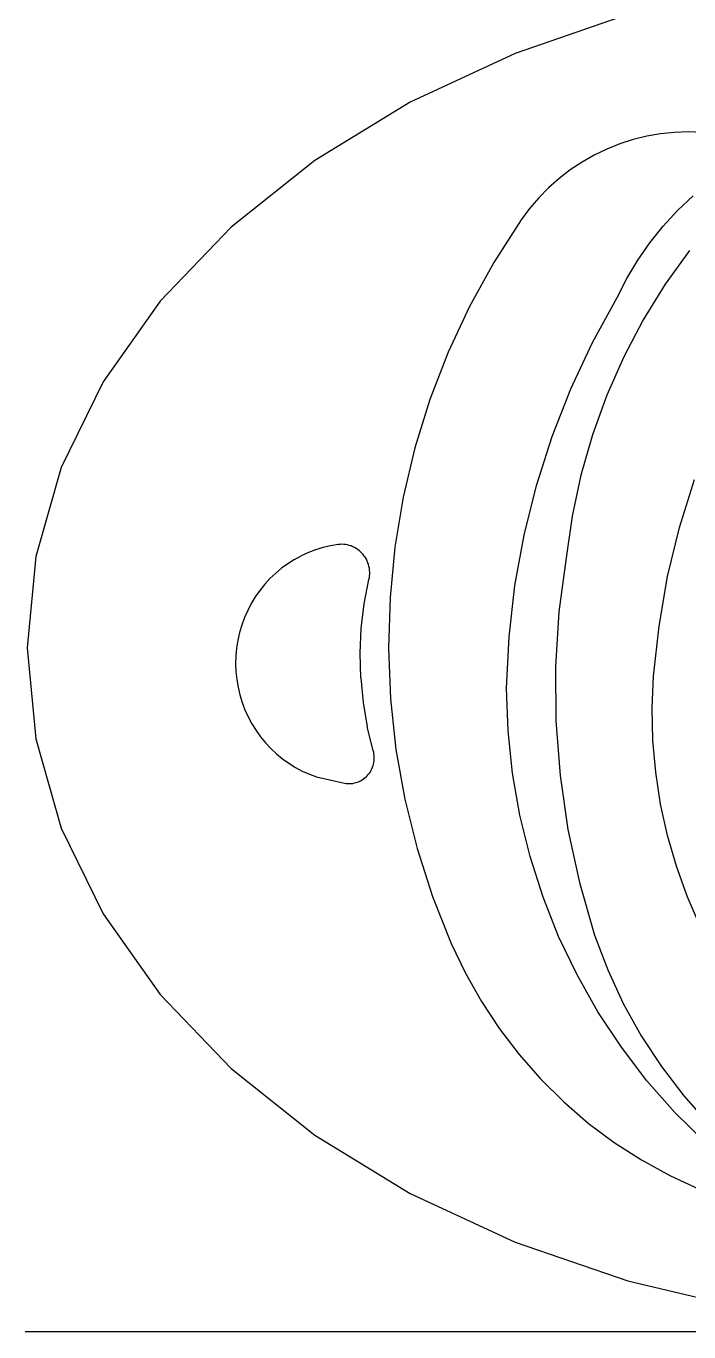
# Model space of a CAD drawing. Extents: x 396092 to 455492, y 17293 to 132793.
# Drawn here: x 413589.6 to 413657.4, y 60901 to 61034.6 of the extents above; entities that cross this region are included whole.
import ezdxf

# ---------------------------------------------------------------- set-up
doc = ezdxf.new("R2010")
doc.units = 0
doc.header["$LTSCALE"] = 1000
doc.header["$MEASUREMENT"] = 0
doc.layers.add('MU', color=34, linetype='Continuous')

msp = doc.modelspace()

# ---------------------------------------------------------------- linework, layer by layer
at = {"layer": 'MU', "color": 37}
for p, q in [((413651.13, 61035.75), (413639.6, 61031.78)), ((413639.6, 61031.78), (413628.88, 61026.78)), ((413628.88, 61026.78), (413619.15, 61020.83)), ((413651.67, 61022.96), (413650.31, 61022.52)), ((413653.06, 61023.3), (413651.67, 61022.96)), ((413654.47, 61023.55), (413653.06, 61023.3)), ((413655.89, 61023.69), (413654.47, 61023.55)), ((413657.31, 61023.74), (413655.89, 61023.69)), ((413658.74, 61023.69), (413657.31, 61023.74)), ((413648.98, 61021.98), (413647.69, 61021.36)), ((413650.31, 61022.52), (413648.98, 61021.98)), ((413619.15, 61020.83), (413610.58, 61014.01)), ((413646.45, 61020.65), (413645.25, 61019.85)), ((413647.69, 61021.36), (413646.45, 61020.65)), ((413644.11, 61018.97), (413643.03, 61018.01)), ((413645.25, 61019.85), (413644.11, 61018.97)), ((413643.03, 61018.01), (413642.02, 61016.98)), ((413642.02, 61016.98), (413641.08, 61015.89)), ((413656.22, 61015.7), (413657.8, 61017.19)), ((413641.08, 61015.89), (413640.22, 61014.73)), ((413654.74, 61014.1), (413656.22, 61015.7)), ((413610.58, 61014.01), (413603.31, 61006.42)), ((413640.22, 61014.73), (413637.42, 61010.39)), ((413653.38, 61012.4), (413654.74, 61014.1)), ((413652.14, 61010.61), (413653.38, 61012.4)), ((413657.43, 61011.62), (413654.95, 61008.15)), ((413637.42, 61010.39), (413634.93, 61005.87)), ((413651.02, 61008.74), (413652.14, 61010.61)), ((413650.03, 61006.79), (413651.02, 61008.74)), ((413654.95, 61008.15), (413652.7, 61004.5)), ((413603.31, 61006.42), (413597.48, 60998.18)), ((413634.93, 61005.87), (413632.75, 61001.19)), ((413647.51, 61002.2), (413650.03, 61006.79)), ((413652.7, 61004.5), (413650.71, 61000.71)), ((413645.29, 60997.46), (413647.51, 61002.2)), ((413632.75, 61001.19), (413630.89, 60996.36)), ((413650.71, 61000.71), (413648.98, 60996.79)), ((413597.48, 60998.18), (413593.21, 60989.41)), ((413630.89, 60996.36), (413629.36, 60991.41)), ((413643.38, 60992.58), (413645.29, 60997.46)), ((413648.98, 60996.79), (413647.52, 60992.75)), ((413641.79, 60987.57), (413643.38, 60992.58)), ((413647.52, 60992.75), (413646.34, 60988.62)), ((413629.36, 60991.41), (413628.17, 60986.37)), ((413593.21, 60989.41), (413590.61, 60980.28)), ((413646.34, 60988.62), (413645.43, 60984.42)), ((413640.52, 60982.48), (413641.79, 60987.57)), ((413656.41, 60983.26), (413657.94, 60988.17)), ((413628.17, 60986.37), (413627.32, 60981.25)), ((413645.43, 60984.42), (413644.82, 60980.16)), ((413655.2, 60978.25), (413656.41, 60983.26)), ((413621.52, 60981.52), (413620.74, 60981.39)), ((413621.71, 60981.53), (413621.52, 60981.52)), ((413621.9, 60981.54), (413621.71, 60981.53)), ((413622.09, 60981.53), (413621.9, 60981.54)), ((413622.28, 60981.51), (413622.09, 60981.53)), ((413622.47, 60981.48), (413622.28, 60981.51)), ((413639.59, 60977.31), (413640.52, 60982.48)), ((413590.61, 60980.28), (413589.73, 60970.95)), ((413617.06, 60979.99), (413617.75, 60980.37)), ((413618.47, 60980.7), (413617.75, 60980.37)), ((413619.21, 60980.98), (413618.47, 60980.7)), ((413619.97, 60981.21), (413619.21, 60980.98)), ((413620.74, 60981.39), (413619.97, 60981.21)), ((413622.65, 60981.43), (413622.47, 60981.48)), ((413622.84, 60981.37), (413622.65, 60981.43)), ((413623.01, 60981.3), (413622.84, 60981.37)), ((413623.19, 60981.22), (413623.01, 60981.3)), ((413623.35, 60981.12), (413623.19, 60981.22)), ((413623.51, 60981.02), (413623.35, 60981.12)), ((413623.67, 60980.9), (413623.51, 60981.02)), ((413623.81, 60980.77), (413623.67, 60980.9)), ((413623.95, 60980.64), (413623.81, 60980.77)), ((413624.08, 60980.49), (413623.95, 60980.64)), ((413624.19, 60980.34), (413624.08, 60980.49)), ((413624.3, 60980.18), (413624.19, 60980.34)), ((413624.4, 60980.01), (413624.3, 60980.18)), ((413627.32, 60981.25), (413626.82, 60976.09)), ((413644.82, 60980.16), (413644.09, 60974.63)), ((413615.74, 60979.1), (413615.13, 60978.59)), ((413616.38, 60979.56), (413615.74, 60979.1)), ((413617.06, 60979.99), (413616.38, 60979.56)), ((413624.48, 60979.83), (413624.4, 60980.01)), ((413624.56, 60979.65), (413624.48, 60979.83)), ((413624.62, 60979.47), (413624.56, 60979.65)), ((413624.67, 60979.28), (413624.62, 60979.47)), ((413624.71, 60979.09), (413624.67, 60979.28)), ((413624.73, 60978.9), (413624.71, 60979.09)), ((413624.75, 60978.7), (413624.73, 60978.9)), ((413614.55, 60978.03), (413614.01, 60977.45)), ((413615.13, 60978.59), (413614.55, 60978.03)), ((413624.18, 60975.45), (413624.67, 60977.93)), ((413624.67, 60977.93), (413624.71, 60978.12)), ((413624.71, 60978.12), (413624.73, 60978.31)), ((413624.73, 60978.31), (413624.75, 60978.51)), ((413624.75, 60978.51), (413624.75, 60978.7)), ((413654.32, 60973.18), (413655.2, 60978.25)), ((413613.05, 60976.17), (413612.64, 60975.48)), ((413613.51, 60976.82), (413613.05, 60976.17)), ((413614.01, 60977.45), (413613.51, 60976.82)), ((413638.99, 60972.08), (413639.59, 60977.31)), ((413612.64, 60975.48), (413612.27, 60974.77)), ((413623.88, 60972.94), (413624.18, 60975.45)), ((413626.82, 60976.09), (413626.67, 60970.9)), ((413611.94, 60974.04), (413611.66, 60973.28)), ((413612.27, 60974.77), (413611.94, 60974.04)), ((413644.09, 60974.63), (413643.74, 60969.05)), ((413611.44, 60972.51), (413611.26, 60971.72)), ((413611.66, 60973.28), (413611.44, 60972.51)), ((413623.76, 60970.41), (413623.88, 60972.94)), ((413653.77, 60968.05), (413654.32, 60973.18)), ((413589.73, 60970.95), (413590.61, 60961.62)), ((413611.14, 60970.93), (413611.06, 60970.13)), ((413611.26, 60971.72), (413611.14, 60970.93)), ((413626.67, 60970.9), (413626.88, 60965.72)), ((413638.73, 60966.83), (413638.99, 60972.08)), ((413611.06, 60970.13), (413611.04, 60969.32)), ((413623.82, 60967.89), (413623.76, 60970.41)), ((413611.04, 60969.32), (413611.07, 60968.51)), ((413611.07, 60968.51), (413611.15, 60967.71)), ((413643.74, 60969.05), (413643.78, 60963.47)), ((413611.15, 60967.71), (413611.28, 60966.92)), ((413611.28, 60966.92), (413611.47, 60966.13)), ((413623.82, 60967.89), (413624.07, 60965.37)), ((413638.89, 60962.47), (413638.73, 60966.83)), ((413653.63, 60964.77), (413653.77, 60968.05)), ((413611.47, 60966.13), (413611.7, 60965.36)), ((413626.88, 60965.72), (413627.43, 60960.56)), ((413611.7, 60965.36), (413611.98, 60964.61)), ((413611.98, 60964.61), (413612.32, 60963.88)), ((413624.07, 60965.37), (413624.5, 60962.88)), ((413653.7, 60961.48), (413653.63, 60964.77)), ((413612.32, 60963.88), (413612.69, 60963.17)), ((413612.69, 60963.17), (413613.12, 60962.49)), ((413625.11, 60960.43), (413624.5, 60962.88)), ((413643.78, 60963.47), (413644.2, 60957.9)), ((413590.61, 60961.62), (413593.21, 60952.49)), ((413613.12, 60962.49), (413613.58, 60961.84)), ((413613.58, 60961.84), (413614.09, 60961.22)), ((413639.34, 60958.13), (413638.89, 60962.47)), ((413653.99, 60958.21), (413653.7, 60961.48)), ((413614.09, 60961.22), (413614.63, 60960.64)), ((413614.63, 60960.64), (413615.22, 60960.09)), ((413625.15, 60960.27), (413625.11, 60960.43)), ((413625.18, 60960.1), (413625.15, 60960.27)), ((413627.43, 60960.56), (413628.33, 60955.45)), ((413615.22, 60960.09), (413615.83, 60959.59)), ((413615.83, 60959.59), (413616.48, 60959.13)), ((413616.48, 60959.13), (413617.15, 60958.71)), ((413625.04, 60958.73), (413625.09, 60958.9)), ((413625.09, 60958.9), (413625.14, 60959.06)), ((413625.14, 60959.06), (413625.17, 60959.23)), ((413625.17, 60959.23), (413625.2, 60959.4)), ((413625.2, 60959.92), (413625.18, 60960.1)), ((413625.21, 60959.75), (413625.2, 60959.92)), ((413625.2, 60959.4), (413625.21, 60959.58)), ((413625.21, 60959.58), (413625.21, 60959.75)), ((413617.15, 60958.71), (413617.85, 60958.34)), ((413617.85, 60958.34), (413618.58, 60958.02)), ((413618.58, 60958.02), (413619.32, 60957.74)), ((413619.32, 60957.74), (413622.16, 60957.1)), ((413623.96, 60957.43), (413624.1, 60957.53)), ((413624.1, 60957.53), (413624.24, 60957.63)), ((413624.24, 60957.63), (413624.37, 60957.74)), ((413624.37, 60957.74), (413624.49, 60957.86)), ((413624.49, 60957.86), (413624.6, 60957.99)), ((413624.6, 60957.99), (413624.71, 60958.13)), ((413624.71, 60958.13), (413624.81, 60958.27)), ((413624.81, 60958.27), (413624.89, 60958.42)), ((413624.89, 60958.42), (413624.97, 60958.57)), ((413624.97, 60958.57), (413625.04, 60958.73)), ((413640.09, 60953.83), (413639.34, 60958.13)), ((413644.2, 60957.9), (413645.01, 60952.37)), ((413654.48, 60954.96), (413653.99, 60958.21)), ((413622.16, 60957.1), (413622.33, 60957.08)), ((413622.33, 60957.08), (413622.5, 60957.06)), ((413622.5, 60957.06), (413622.67, 60957.06)), ((413622.67, 60957.06), (413622.84, 60957.07)), ((413622.84, 60957.07), (413623.01, 60957.08)), ((413623.01, 60957.08), (413623.18, 60957.12)), ((413623.18, 60957.12), (413623.34, 60957.16)), ((413623.34, 60957.16), (413623.5, 60957.21)), ((413623.5, 60957.21), (413623.66, 60957.27)), ((413623.66, 60957.27), (413623.81, 60957.35)), ((413623.81, 60957.35), (413623.96, 60957.43)), ((413628.33, 60955.45), (413629.58, 60950.42)), ((413655.18, 60951.76), (413654.48, 60954.96)), ((413641.14, 60949.6), (413640.09, 60953.83)), ((413593.21, 60952.49), (413597.48, 60943.73)), ((413645.01, 60952.37), (413646.19, 60946.92)), ((413656.09, 60948.61), (413655.18, 60951.76)), ((413629.58, 60950.42), (413631.16, 60945.49)), ((413642.46, 60945.45), (413641.14, 60949.6)), ((413657.19, 60945.52), (413656.09, 60948.61)), ((413646.19, 60946.92), (413647.74, 60941.56)), ((413631.16, 60945.49), (413633.07, 60940.68)), ((413644.06, 60941.4), (413642.46, 60945.45)), ((413658.49, 60942.52), (413657.19, 60945.52)), ((413597.48, 60943.73), (413603.31, 60935.48)), ((413647.74, 60941.56), (413649.08, 60938.01)), ((413633.07, 60940.68), (413634.52, 60937.67)), ((413645.94, 60937.48), (413644.06, 60941.4)), ((413634.52, 60937.67), (413636.16, 60934.76)), ((413648.08, 60933.7), (413645.94, 60937.48)), ((413649.08, 60938.01), (413650.67, 60934.57)), ((413603.31, 60935.48), (413610.58, 60927.89)), ((413636.16, 60934.76), (413638, 60931.97)), ((413650.47, 60930.08), (413648.08, 60933.7)), ((413650.67, 60934.57), (413652.5, 60931.25)), ((413638, 60931.97), (413640.02, 60929.32)), ((413652.5, 60931.25), (413654.56, 60928.09)), ((413653.09, 60926.64), (413650.47, 60930.08)), ((413640.02, 60929.32), (413642.22, 60926.83)), ((413654.56, 60928.09), (413656.85, 60925.09)), ((413610.58, 60927.89), (413619.15, 60921.07)), ((413642.22, 60926.83), (413644.58, 60924.49)), ((413655.95, 60923.39), (413653.09, 60926.64)), ((413644.58, 60924.49), (413647.09, 60922.32)), ((413656.85, 60925.09), (413659.36, 60922.27)), ((413659.02, 60920.36), (413655.95, 60923.39)), ((413647.09, 60922.32), (413649.75, 60920.34)), ((413619.15, 60921.07), (413628.88, 60915.12)), ((413649.75, 60920.34), (413652.53, 60918.55)), ((413652.53, 60918.55), (413655.43, 60916.95)), ((413655.43, 60916.95), (413658.42, 60915.57)), ((413628.88, 60915.12), (413639.6, 60910.12)), ((413639.6, 60910.12), (413651.13, 60906.16)), ((413651.13, 60906.16), (413663.28, 60903.28)), ((413688.63, 60900.95), (413589.51, 60900.95))]:
    msp.add_line(p, q, dxfattribs=at)

doc.saveas('drawing.dxf')
